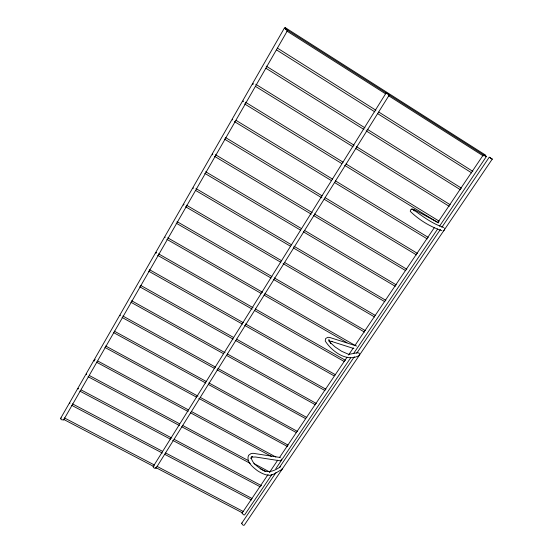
<?xml version="1.0" encoding="UTF-8"?>
<svg xmlns="http://www.w3.org/2000/svg" width="553" height="553" viewBox="0 0 553 553"><rect width="100%" height="100%" fill="white"/><g stroke="black" fill="none" stroke-linecap="round" stroke-linejoin="round"><path stroke-width="0.83" d="M328.897 339.259L329.45 341.588L330.832 343.323L330.224 342.577L335.215 347.021L341.602 351.259L348.743 354.376L357.632 352.69L358.897 353.014L359.602 354.176L359.332 355.496C346.613 362.478 332.049 351.494 325.24 341.021L325.613 338.567L327.77 337.309L329.609 337.427L356.602 346.04M282.251 468.322L282.002 469.559C277.219 471.502 272.809 476.34 267.251 475.138C263.657 474.322 260.359 472.615 257.311 470.596C252.859 467.126 245.926 461.796 248.532 455.347L250.91 453.66L252.991 453.28L280.343 457.504M444.681 228.631L444.384 230.034L443.181 230.85M281.505 459.045L281.138 460.269L280.295 460.843L255.534 457.006L251.477 457.096L252.472 456.488L251.401 457.331L251.007 458.651L251.186 457.476C252.113 463.117 257.428 466.746 261.984 469.518C268.087 473.956 274.972 470.527 280.447 466.787M285.286 27.65L284.809 28.493L485.513 156.174L485.804 155.262L285.286 27.65L284.754 28.569M78.07 388.918L78.319 388.483M86.337 374.512L86.579 374.084L86.372 374.436M94.148 360.888L94.39 360.466L94.141 360.909M94.694 359.934L94.936 359.512M156.077 252.928L156.285 252.562M69.643 403.6L69.968 403.026M120.042 315.749L120.374 315.162M164.815 237.686L165.147 237.092M183.506 205.087L184.011 204.216M193.032 188.483L193.37 187.889M212.442 154.646L212.781 154.045M232.343 119.946L232.689 119.344M242.788 101.752L243.133 101.144M252.762 84.346L253.108 83.738M60.65 418.31L284.373 28.106L284.899 28.362L287.698 30.221L63.657 419.879L61.742 419.831L60.795 419.056L60.65 418.31L61.383 418.02M242.836 101.655L243.168 101.081M252.749 84.381L253.087 83.793M212.359 154.799L212.67 154.259M155.967 253.094L156.236 252.631M94.715 359.885L94.943 359.491M78.125 388.814L78.339 388.441M153.146 466.649L386.167 92.869L388.047 93.955L389.34 94.888L156.036 468.156L154.377 468.218L153.416 467.444L153.146 466.649L153.727 466.297M271.91 474.481L244.848 514.567L244.412 514.988L243.417 514.732L242.069 513.115L268.081 474.488M269.525 472.338L277.717 460.179M279.645 457.317L347.09 357.176M348.535 355.033L353.353 347.878M354.798 345.729L434.285 227.705M437.658 222.7L483.426 154.743L486.37 156.54L439.587 226.101M275.774 468.757L350.671 357.812M353.574 353.512L437.651 228.97M441.84 227.311L489.246 157.218L492.274 159.07L244.44 524.908L243.997 525.35L242.974 525.101L241.592 523.428L275.933 472.642M279.32 467.638L354.293 356.775M356.713 353.194L440.388 229.46M241.592 523.428L242.041 522.986M242.069 513.115L242.504 512.7M438.64 222.887L413.81 209.421L411.771 209.062L410.54 209.898L410.264 211.336C418.925 219.852 430.158 226.758 441.785 230.594M328.392 340.869L332.111 341.567L331.123 341.284L353.913 348.563M411.771 209.062L412.414 209.179M413.229 209.317L413.81 209.421M443.907 227.463C432.619 223.979 422.983 216.603 413.52 209.767L414.335 210.928L414.066 210.513M287.698 30.221L284.373 28.106M388.669 94.535L389.34 94.888M64.411 417.923L154.605 465.101M156.893 466.303L243.265 511.477M63.588 419.368L153.893 466.566M155.421 467.361L242.663 512.963M72.478 403.87L162.63 451.379M165.686 452.99L252.023 498.488M71.648 405.301L162.306 453.038M164.587 454.241L251.428 499.974M81.381 390.052L171.893 438.114M174.174 439.324L261.645 485.762M79.812 391.082L170.435 439.158M172.716 440.368L260.29 486.834M89.634 375.674L179.359 423.674M182.4 425.305L248.546 460.69M253.868 463.538L269.836 472.082M88.065 376.69L179.421 425.527M181.702 426.743L250.219 463.373M260.117 468.661L265.44 471.509M97.985 361.13L188.435 409.891M191.476 411.529L275.85 457.013M96.416 362.132L188.124 411.529M190.398 412.759L271.495 456.439M492.35 159.195L489.246 157.218M486.46 156.672L483.426 154.743M105.664 345.998L197.995 396.155M200.262 397.386L288.051 445.075M104.863 347.402L196.55 397.172M198.824 398.409L287.477 446.527M113.406 332.505L205.757 383.022M208.785 384.681L296.588 432.709M114.215 331.102L206.594 381.674M208.868 382.918L297.466 431.416M122.047 317.436L214.758 368.547M217.018 369.791L305.208 418.414M122.863 316.012L215.608 367.178M217.868 368.429L306.839 417.515M130.798 302.187L223.488 353.692M226.502 355.372L315.431 404.782M131.621 300.749L225.106 352.731M227.366 353.989L316.323 403.455M139.653 286.758L233.083 339.086M235.343 340.358L325.005 390.577M140.483 285.3L233.573 337.475M236.573 339.162L325.917 389.236M149.455 269.664L243.285 322.682M245.539 323.954L335.616 374.844M148.605 271.136L242.408 324.093M244.654 325.364L333.957 375.777M158.531 253.841L253.108 307.71M255.362 308.989L345.431 360.293M157.674 255.334L252.216 309.141M254.47 310.42L344.505 361.662M167.718 237.818L262.661 292.337M264.908 293.622L355.365 345.57M166.854 239.325L261.016 293.353M264.002 295.074L346.959 342.666M177.022 221.601L271.965 276.569M274.212 277.862L365.415 330.666M176.144 223.129L271.053 278.035M273.3 279.327L364.468 332.07M186.437 205.184L281.754 260.822M284.733 262.557L375.584 315.59M185.552 206.732L280.834 262.302M283.067 263.608L374.63 317.007M195.969 188.552L291.666 244.882M293.892 246.189L385.876 300.334M195.824 190.564L290.366 246.168M293.339 247.917L384.902 301.765M204.721 173.31L300.383 230.048M303.348 231.811L395.312 286.343M205.633 171.727L301.33 228.527M304.302 230.29L396.287 284.892M215.407 154.674L312.231 212.635M314.443 213.963L406.835 269.263M214.481 156.285L311.27 214.17M313.489 215.497L405.84 270.735M225.313 137.414L322.143 195.873M325.102 197.663L417.501 253.44M224.38 139.045L321.915 197.877M324.127 199.218L416.492 254.933M236.076 120.381L332.553 179.131M335.498 180.921L428.299 237.431M234.389 121.577L331.572 180.707M334.517 182.497L427.282 238.944M244.544 103.895L341.74 163.55M344.685 165.354L437.464 222.299M245.491 102.222L343.095 162.174M346.033 163.978L439.234 221.221M255.79 84.284L354.141 145.232M356.346 146.593L450.301 204.81M255.548 86.427L353.139 146.849M355.337 148.211L449.257 206.359M266.207 66.111L364.952 127.84M367.151 129.208L461.506 188.2M265.958 68.275L363.936 129.478M366.127 130.847L460.449 189.762M277.495 48.152L375.902 110.227M378.819 112.065L472.856 171.375M276.5 49.888L374.872 111.886M377.789 113.724L471.785 172.958M286.461 30.802L385.593 93.837M388.503 95.69L483.26 155.939M387.466 93.803L386.167 92.869M155.766 467.361L156.036 468.156M63.505 419.133L63.657 419.879"/></g></svg>
